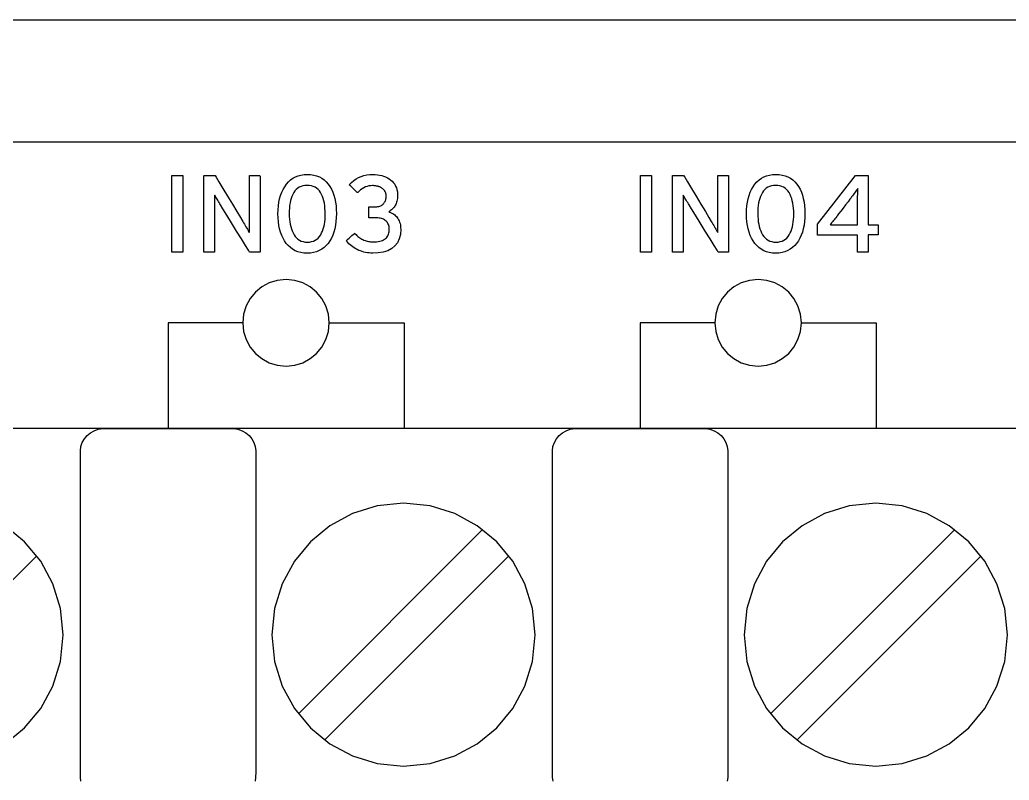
# Model space of a CAD drawing. Extents: x 1 to 47.7, y 0.2 to 33.3.
# Drawn here: x 34.283 to 35.54, y 14.148 to 15.115 of the extents above; entities that cross this region are included whole.
import ezdxf

# ---------------------------------------------------------------- set-up
doc = ezdxf.new("R2010")
doc.units = 0
doc.header["$MEASUREMENT"] = 0
doc.layers.add('4_0_____DWG', color=7, linetype='CONTINUOUS')

msp = doc.modelspace()

# ---------------------------------------------------------------- linework, layer by layer
at = {"layer": '4_0_____DWG'}
for points in [[(32.6345, 15.1152), (32.8303, 15.1152), (33.0271, 15.1152), (33.2246, 15.1152), (33.4228, 15.1152), (33.8209, 15.1152), (34.2205, 15.1152), (34.6209, 15.1152), (35.0213, 15.1152), (35.421, 15.1152), (35.819, 15.1152)], [(32.6397, 14.9598), (32.8976, 14.9598), (33.1536, 14.9598), (33.4069, 14.9598), (33.6572, 14.9598), (33.7811, 14.9598), (33.9039, 14.9598), (34.0258, 14.9598), (34.1466, 14.9598), (34.2662, 14.9598), (34.3847, 14.9598), (34.5018, 14.9598), (34.6176, 14.9598), (34.732, 14.9598), (34.845, 14.9598), (34.9564, 14.9598), (35.0662, 14.9598), (35.1744, 14.9598), (35.2808, 14.9598), (35.3855, 14.9598), (35.4883, 14.9598), (35.5892, 14.9598)], [(34.4758, 14.8199), (34.4758, 14.9171), (34.4899, 14.9171), (34.4899, 14.8199), (34.4758, 14.8199)], [(35.0713, 14.8199), (35.0713, 14.9171), (35.0854, 14.9171), (35.0854, 14.8199), (35.0713, 14.8199)], [(35.361, 14.8417), (35.361, 14.8199), (35.3473, 14.8199), (35.3473, 14.8413), (35.2963, 14.8413), (35.2963, 14.8552), (35.3448, 14.9171), (35.361, 14.9171), (35.361, 14.8546), (35.3734, 14.8546), (35.3734, 14.8417), (35.361, 14.8417)], [(34.5659, 14.7299), (34.4709, 14.7299), (34.4709, 14.5953)], [(34.6759, 14.7299), (34.7709, 14.7299), (34.7709, 14.5953)], [(35.1659, 14.7299), (35.0709, 14.7299), (35.0709, 14.5953)], [(35.2759, 14.7299), (35.3709, 14.7299), (35.3709, 14.5953)], [(35.5913, 14.5953), (35.4579, 14.5953), (35.3214, 14.5953), (35.1822, 14.5953), (35.0408, 14.5953), (34.7531, 14.5953), (34.4618, 14.5953), (34.1706, 14.5953), (33.8829, 14.5953), (33.7415, 14.5953), (33.6023, 14.5953), (33.4658, 14.5953), (33.3324, 14.5953), (33.2026, 14.5953), (33.0768, 14.5953), (32.9554, 14.5953), (32.839, 14.5953), (32.7278, 14.5953)], [(34.3603, 14.147), (34.3596, 14.1516), (34.3595, 14.1591), (34.3595, 14.1913), (34.3595, 14.2454), (34.3595, 14.3131), (34.3595, 14.3861), (34.3595, 14.4561), (34.3595, 14.5149), (34.3595, 14.5543), (34.3595, 14.567), (34.3602, 14.5726), (34.362, 14.5778), (34.3646, 14.5825), (34.368, 14.5866), (34.3722, 14.5901), (34.3769, 14.5927), (34.3822, 14.5946), (34.3879, 14.5954), (34.3928, 14.5954), (34.407, 14.5954), (34.4293, 14.5954), (34.4565, 14.5954), (34.4854, 14.5954), (34.5126, 14.5954), (34.5349, 14.5954), (34.5491, 14.5954), (34.5541, 14.5954), (34.5597, 14.5946), (34.565, 14.5927), (34.5697, 14.5901), (34.5739, 14.5866), (34.5773, 14.5825), (34.5799, 14.5778), (34.5817, 14.5726), (34.5824, 14.567), (34.5824, 14.5543), (34.5824, 14.5149), (34.5824, 14.4561), (34.5824, 14.3861), (34.5824, 14.3131), (34.5824, 14.2454), (34.5824, 14.1913), (34.5824, 14.1591), (34.5823, 14.1516), (34.5816, 14.1469)], [(34.9603, 14.147), (34.9596, 14.1516), (34.9595, 14.1591), (34.9595, 14.1913), (34.9595, 14.2454), (34.9595, 14.3131), (34.9595, 14.3861), (34.9595, 14.4561), (34.9595, 14.5149), (34.9595, 14.5543), (34.9595, 14.567), (34.9602, 14.5726), (34.962, 14.5778), (34.9646, 14.5825), (34.968, 14.5866), (34.9722, 14.5901), (34.9769, 14.5927), (34.9822, 14.5946), (34.9879, 14.5954), (34.9928, 14.5954), (35.007, 14.5954), (35.0293, 14.5954), (35.0565, 14.5954), (35.0854, 14.5954), (35.1126, 14.5954), (35.1349, 14.5954), (35.1491, 14.5954), (35.1541, 14.5954), (35.1597, 14.5946), (35.165, 14.5927), (35.1697, 14.5901), (35.1739, 14.5866), (35.1773, 14.5825), (35.1799, 14.5778), (35.1817, 14.5726), (35.1824, 14.567), (35.1824, 14.5543), (35.1824, 14.5149), (35.1824, 14.4561), (35.1824, 14.3861), (35.1824, 14.3131), (35.1824, 14.2454), (35.1824, 14.1913), (35.1824, 14.1591), (35.1823, 14.1516), (35.1816, 14.1469)], [(34.2639, 14.1945), (34.2887, 14.2149), (34.3091, 14.2396), (34.3245, 14.268), (34.3343, 14.2994), (34.3377, 14.3331), (34.3343, 14.3668), (34.3245, 14.3982), (34.3091, 14.4266), (34.2887, 14.4514), (34.2639, 14.4719)], [(34.6366, 14.2328), (34.8708, 14.4671)], [(35.2366, 14.2328), (35.4708, 14.4671)], [(34.07, 14.1994), (34.3043, 14.4337)], [(34.67, 14.1994), (34.9043, 14.4337)], [(35.27, 14.1994), (35.5043, 14.4337)]]:
    msp.add_lwpolyline(points, dxfattribs=at)
for points in [[(34.5746, 14.8199), (34.5732, 14.8221), (34.5695, 14.8281), (34.5643, 14.8366), (34.5581, 14.8466), (34.5517, 14.8571), (34.5457, 14.8668), (34.5408, 14.8747), (34.5378, 14.8797), (34.5368, 14.8813), (34.5359, 14.8828), (34.535, 14.8843), (34.5341, 14.8857), (34.5333, 14.8871), (34.5325, 14.8885), (34.5317, 14.8898), (34.531, 14.8911), (34.5303, 14.8923), (34.53, 14.8915), (34.53, 14.8892), (34.53, 14.8867), (34.53, 14.8843), (34.53, 14.8817), (34.5301, 14.8791), (34.5301, 14.8763), (34.5301, 14.8736), (34.5301, 14.8707), (34.5301, 14.8689), (34.5301, 14.8644), (34.5301, 14.8576), (34.5301, 14.8494), (34.5301, 14.8408), (34.5301, 14.8326), (34.5301, 14.8258), (34.5301, 14.8213), (34.5301, 14.8199), (34.5295, 14.8199), (34.5281, 14.8199), (34.5261, 14.8199), (34.5238, 14.8199), (34.5215, 14.8199), (34.5193, 14.8199), (34.5176, 14.8199), (34.5166, 14.8199), (34.5165, 14.8206), (34.5165, 14.8269), (34.5165, 14.8383), (34.5165, 14.8532), (34.5165, 14.8697), (34.5165, 14.8861), (34.5165, 14.9005), (34.5165, 14.9114), (34.5165, 14.9168), (34.5167, 14.9171), (34.5179, 14.9171), (34.5198, 14.9171), (34.5221, 14.9171), (34.5245, 14.9171), (34.5269, 14.9171), (34.5289, 14.9171), (34.5303, 14.9171), (34.5308, 14.9171), (34.5321, 14.9149), (34.5356, 14.9091), (34.5406, 14.9008), (34.5465, 14.8911), (34.5527, 14.8809), (34.5584, 14.8714), (34.563, 14.8638), (34.5659, 14.8589), (34.5669, 14.8572), (34.568, 14.8554), (34.569, 14.8537), (34.57, 14.852), (34.5709, 14.8504), (34.5718, 14.8488), (34.5726, 14.8474), (34.5734, 14.8459), (34.5741, 14.8446), (34.5744, 14.8453), (34.5744, 14.8477), (34.5744, 14.8502), (34.5743, 14.8528), (34.5743, 14.8554), (34.5743, 14.8581), (34.5743, 14.8608), (34.5743, 14.8636), (34.5743, 14.8665), (34.5743, 14.8683), (34.5743, 14.8728), (34.5743, 14.8796), (34.5743, 14.8877), (34.5743, 14.8963), (34.5743, 14.9044), (34.5743, 14.9112), (34.5743, 14.9157), (34.5743, 14.9171), (34.5749, 14.9171), (34.5764, 14.9171), (34.5784, 14.9171), (34.5806, 14.9171), (34.583, 14.9171), (34.5851, 14.9171), (34.5868, 14.9171), (34.5878, 14.9171), (34.588, 14.9164), (34.588, 14.9101), (34.588, 14.8987), (34.588, 14.8838), (34.588, 14.8673), (34.588, 14.8509), (34.588, 14.8365), (34.588, 14.8256), (34.588, 14.8202), (34.5877, 14.8199), (34.5866, 14.8199), (34.5849, 14.8199), (34.5827, 14.8199), (34.5804, 14.8199), (34.5782, 14.8199), (34.5764, 14.8199), (34.575, 14.8199)], [(34.685, 14.8687), (34.6848, 14.8635), (34.6844, 14.8586), (34.6838, 14.8539), (34.6829, 14.8495), (34.6817, 14.8453), (34.6803, 14.8414), (34.6786, 14.8376), (34.6766, 14.8342), (34.6744, 14.8309), (34.6719, 14.8281), (34.6692, 14.8255), (34.6663, 14.8234), (34.663, 14.8217), (34.6596, 14.8203), (34.6559, 14.8193), (34.6519, 14.8186), (34.6477, 14.8183), (34.6435, 14.8186), (34.6396, 14.8192), (34.636, 14.8202), (34.6325, 14.8216), (34.6293, 14.8234), (34.6264, 14.8255), (34.6237, 14.828), (34.6213, 14.8308), (34.619, 14.834), (34.6171, 14.8374), (34.6154, 14.8411), (34.614, 14.845), (34.6128, 14.8492), (34.6119, 14.8536), (34.6112, 14.8583), (34.6108, 14.8632), (34.6107, 14.8684), (34.6108, 14.8736), (34.6112, 14.8785), (34.6119, 14.8832), (34.6128, 14.8876), (34.614, 14.8918), (34.6155, 14.8958), (34.6172, 14.8995), (34.6192, 14.903), (34.6214, 14.9062), (34.6239, 14.9091), (34.6266, 14.9116), (34.6296, 14.9137), (34.6328, 14.9155), (34.6362, 14.9168), (34.6399, 14.9178), (34.6438, 14.9184), (34.648, 14.9186), (34.6522, 14.9184), (34.6561, 14.9178), (34.6598, 14.9168), (34.6633, 14.9154), (34.6665, 14.9137), (34.6694, 14.9116), (34.6721, 14.9091), (34.6746, 14.9063), (34.6768, 14.9031), (34.6787, 14.8997), (34.6803, 14.896), (34.6818, 14.8921), (34.6829, 14.8879), (34.6838, 14.8834), (34.6845, 14.8788), (34.6848, 14.8738)], [(34.7667, 14.8488), (34.7662, 14.8423), (34.7647, 14.8366), (34.7624, 14.8317), (34.7593, 14.8276), (34.7552, 14.8242), (34.7503, 14.8216), (34.7445, 14.8198), (34.7379, 14.8187), (34.7311, 14.8184), (34.7288, 14.8185), (34.7266, 14.8187), (34.7243, 14.819), (34.7221, 14.8194), (34.7199, 14.8199), (34.7178, 14.8205), (34.7157, 14.8212), (34.7136, 14.822), (34.7115, 14.823), (34.7095, 14.824), (34.7076, 14.8251), (34.7057, 14.8263), (34.704, 14.8276), (34.7024, 14.8289), (34.7009, 14.8304), (34.6995, 14.8319), (34.6982, 14.8335), (34.6976, 14.8345), (34.6983, 14.8351), (34.6995, 14.8362), (34.7011, 14.8376), (34.7029, 14.8392), (34.7047, 14.8407), (34.7063, 14.8421), (34.7076, 14.8432), (34.7082, 14.8438), (34.7089, 14.8432), (34.71, 14.842), (34.7111, 14.8409), (34.7123, 14.8398), (34.7135, 14.8389), (34.7147, 14.838), (34.7159, 14.8371), (34.7172, 14.8364), (34.7186, 14.8357), (34.72, 14.8351), (34.7214, 14.8345), (34.7228, 14.8341), (34.7242, 14.8337), (34.7256, 14.8333), (34.727, 14.8331), (34.7284, 14.8329), (34.7298, 14.8328), (34.7313, 14.8327), (34.7336, 14.8328), (34.7359, 14.8329), (34.7381, 14.8332), (34.7401, 14.8335), (34.7419, 14.834), (34.7435, 14.8346), (34.745, 14.8353), (34.7464, 14.8361), (34.7475, 14.8371), (34.7485, 14.838), (34.7493, 14.8391), (34.7501, 14.8403), (34.7507, 14.8415), (34.7512, 14.8428), (34.7516, 14.8442), (34.7519, 14.8457), (34.7521, 14.8473), (34.7521, 14.849), (34.752, 14.8506), (34.7518, 14.8522), (34.7514, 14.8536), (34.751, 14.855), (34.7504, 14.8562), (34.7498, 14.8573), (34.749, 14.8584), (34.7481, 14.8593), (34.7471, 14.8601), (34.7459, 14.8608), (34.7447, 14.8615), (34.7435, 14.862), (34.7421, 14.8625), (34.7407, 14.8628), (34.7392, 14.8631), (34.7376, 14.8633), (34.736, 14.8634), (34.7349, 14.8634), (34.7344, 14.8634), (34.7334, 14.8634), (34.7321, 14.8634), (34.7306, 14.8634), (34.7291, 14.8634), (34.7278, 14.8634), (34.7268, 14.8634), (34.7263, 14.8634), (34.7262, 14.8636), (34.7262, 14.8646), (34.7262, 14.8663), (34.7262, 14.8684), (34.7262, 14.8708), (34.7262, 14.8731), (34.7262, 14.8751), (34.7262, 14.8767), (34.7262, 14.8774), (34.7264, 14.8775), (34.727, 14.8775), (34.7281, 14.8775), (34.7295, 14.8775), (34.731, 14.8775), (34.7324, 14.8775), (34.7336, 14.8775), (34.7345, 14.8775), (34.7349, 14.8775), (34.7362, 14.8775), (34.7376, 14.8777), (34.7389, 14.8779), (34.7401, 14.8782), (34.7412, 14.8787), (34.7423, 14.8792), (34.7433, 14.8799), (34.7442, 14.8806), (34.745, 14.8815), (34.7456, 14.8824), (34.7462, 14.8833), (34.7468, 14.8843), (34.7472, 14.8853), (34.7476, 14.8864), (34.7478, 14.8875), (34.748, 14.8886), (34.7482, 14.8898), (34.7482, 14.8909), (34.7482, 14.8914), (34.7481, 14.8919), (34.7481, 14.8924), (34.748, 14.8929), (34.748, 14.8934), (34.7479, 14.8939), (34.7478, 14.8944), (34.7476, 14.895), (34.7475, 14.8955), (34.7472, 14.896), (34.747, 14.8965), (34.7467, 14.897), (34.7464, 14.8975), (34.746, 14.898), (34.7456, 14.8985), (34.7452, 14.8989), (34.7448, 14.8994), (34.7444, 14.8998), (34.7439, 14.9003), (34.7433, 14.9007), (34.7428, 14.9012), (34.7422, 14.9015), (34.7416, 14.9019), (34.7409, 14.9023), (34.7402, 14.9026), (34.7395, 14.9029), (34.7387, 14.9032), (34.7379, 14.9034), (34.737, 14.9037), (34.7361, 14.9038), (34.7351, 14.904), (34.7341, 14.9041), (34.733, 14.9042), (34.7319, 14.9043), (34.7308, 14.9043), (34.7287, 14.9042), (34.7263, 14.9039), (34.724, 14.9034), (34.7218, 14.9026), (34.7197, 14.9016), (34.7177, 14.9004), (34.7157, 14.899), (34.7138, 14.8974), (34.7121, 14.8955), (34.7115, 14.8955), (34.7106, 14.8964), (34.7092, 14.8977), (34.7076, 14.8994), (34.7058, 14.9011), (34.7041, 14.9028), (34.7027, 14.9042), (34.7017, 14.9051), (34.7013, 14.9055), (34.7041, 14.9083), (34.7069, 14.9107), (34.7099, 14.9128), (34.7131, 14.9146), (34.7164, 14.9161), (34.7199, 14.9172), (34.7235, 14.918), (34.7273, 14.9185), (34.7311, 14.9186), (34.7341, 14.9185), (34.737, 14.9182), (34.7398, 14.9178), (34.7425, 14.9172), (34.745, 14.9164), (34.7475, 14.9154), (34.7498, 14.9142), (34.752, 14.9129), (34.7541, 14.9114), (34.756, 14.9098), (34.7576, 14.9079), (34.759, 14.906), (34.7602, 14.9038), (34.7612, 14.9016), (34.7619, 14.8992), (34.7625, 14.8966), (34.7628, 14.8939), (34.7628, 14.8914), (34.7627, 14.8896), (34.7625, 14.8878), (34.7622, 14.8861), (34.7619, 14.8846), (34.7615, 14.8831), (34.761, 14.8817), (34.7605, 14.8804), (34.7598, 14.8792), (34.7591, 14.8781), (34.7584, 14.8771), (34.7575, 14.8761), (34.7567, 14.8751), (34.7558, 14.8742), (34.7548, 14.8734), (34.7538, 14.8726), (34.7528, 14.8719), (34.7517, 14.8712), (34.7525, 14.8707), (34.7539, 14.8702), (34.7553, 14.8695), (34.7567, 14.8688), (34.7579, 14.868), (34.7591, 14.867), (34.7602, 14.866), (34.7613, 14.8649), (34.7623, 14.8637), (34.7632, 14.8624), (34.764, 14.861), (34.7647, 14.8595), (34.7653, 14.858), (34.7658, 14.8563), (34.7662, 14.8546), (34.7665, 14.8527), (34.7666, 14.8508)], [(35.1701, 14.8199), (35.1687, 14.8221), (35.165, 14.8281), (35.1598, 14.8366), (35.1536, 14.8466), (35.1472, 14.8571), (35.1412, 14.8668), (35.1363, 14.8747), (35.1333, 14.8797), (35.1323, 14.8813), (35.1314, 14.8828), (35.1305, 14.8843), (35.1296, 14.8857), (35.1288, 14.8871), (35.128, 14.8885), (35.1272, 14.8898), (35.1265, 14.8911), (35.1258, 14.8923), (35.1255, 14.8915), (35.1255, 14.8892), (35.1255, 14.8867), (35.1255, 14.8843), (35.1256, 14.8817), (35.1256, 14.8791), (35.1256, 14.8763), (35.1256, 14.8736), (35.1256, 14.8707), (35.1257, 14.8689), (35.1257, 14.8644), (35.1257, 14.8576), (35.1257, 14.8494), (35.1257, 14.8408), (35.1257, 14.8326), (35.1257, 14.8258), (35.1257, 14.8213), (35.1256, 14.8199), (35.125, 14.8199), (35.1236, 14.8199), (35.1216, 14.8199), (35.1193, 14.8199), (35.117, 14.8199), (35.1148, 14.8199), (35.1131, 14.8199), (35.1121, 14.8199), (35.112, 14.8206), (35.112, 14.8269), (35.112, 14.8383), (35.112, 14.8532), (35.112, 14.8697), (35.112, 14.8861), (35.112, 14.9005), (35.112, 14.9114), (35.112, 14.9168), (35.1122, 14.9171), (35.1134, 14.9171), (35.1153, 14.9171), (35.1176, 14.9171), (35.12, 14.9171), (35.1224, 14.9171), (35.1244, 14.9171), (35.1258, 14.9171), (35.1263, 14.9171), (35.1276, 14.9149), (35.1311, 14.9091), (35.1361, 14.9008), (35.142, 14.8911), (35.1482, 14.8809), (35.1539, 14.8714), (35.1585, 14.8638), (35.1614, 14.8589), (35.1624, 14.8572), (35.1635, 14.8554), (35.1645, 14.8537), (35.1655, 14.852), (35.1664, 14.8504), (35.1673, 14.8488), (35.1681, 14.8474), (35.1689, 14.8459), (35.1696, 14.8446), (35.1699, 14.8453), (35.1699, 14.8477), (35.1699, 14.8502), (35.1699, 14.8528), (35.1698, 14.8554), (35.1698, 14.8581), (35.1698, 14.8608), (35.1698, 14.8636), (35.1698, 14.8665), (35.1698, 14.8683), (35.1698, 14.8728), (35.1698, 14.8796), (35.1698, 14.8877), (35.1698, 14.8963), (35.1698, 14.9044), (35.1698, 14.9112), (35.1698, 14.9157), (35.1698, 14.9171), (35.1704, 14.9171), (35.1719, 14.9171), (35.1739, 14.9171), (35.1761, 14.9171), (35.1785, 14.9171), (35.1806, 14.9171), (35.1823, 14.9171), (35.1833, 14.9171), (35.1835, 14.9164), (35.1835, 14.9101), (35.1835, 14.8987), (35.1835, 14.8838), (35.1835, 14.8673), (35.1835, 14.8509), (35.1835, 14.8365), (35.1835, 14.8256), (35.1835, 14.8202), (35.1832, 14.8199), (35.1821, 14.8199), (35.1804, 14.8199), (35.1783, 14.8199), (35.176, 14.8199), (35.1737, 14.8199), (35.1719, 14.8199), (35.1706, 14.8199)], [(35.2805, 14.8687), (35.2803, 14.8635), (35.28, 14.8586), (35.2793, 14.8539), (35.2784, 14.8495), (35.2772, 14.8453), (35.2758, 14.8414), (35.2741, 14.8376), (35.2722, 14.8342), (35.2699, 14.8309), (35.2675, 14.8281), (35.2647, 14.8255), (35.2618, 14.8234), (35.2586, 14.8217), (35.2551, 14.8203), (35.2514, 14.8193), (35.2474, 14.8186), (35.2432, 14.8183), (35.2391, 14.8186), (35.2351, 14.8192), (35.2315, 14.8202), (35.228, 14.8216), (35.2248, 14.8234), (35.2219, 14.8255), (35.2192, 14.828), (35.2168, 14.8308), (35.2145, 14.834), (35.2126, 14.8374), (35.2109, 14.8411), (35.2095, 14.845), (35.2083, 14.8492), (35.2074, 14.8536), (35.2067, 14.8583), (35.2063, 14.8632), (35.2062, 14.8684), (35.2063, 14.8736), (35.2067, 14.8785), (35.2074, 14.8832), (35.2083, 14.8876), (35.2095, 14.8918), (35.211, 14.8958), (35.2127, 14.8995), (35.2147, 14.903), (35.2169, 14.9062), (35.2194, 14.9091), (35.2221, 14.9116), (35.2251, 14.9137), (35.2283, 14.9155), (35.2317, 14.9168), (35.2354, 14.9178), (35.2393, 14.9184), (35.2435, 14.9186), (35.2477, 14.9184), (35.2516, 14.9178), (35.2553, 14.9168), (35.2588, 14.9154), (35.262, 14.9137), (35.2649, 14.9116), (35.2676, 14.9091), (35.2701, 14.9063), (35.2723, 14.9031), (35.2742, 14.8997), (35.2759, 14.896), (35.2773, 14.8921), (35.2784, 14.8879), (35.2793, 14.8834), (35.28, 14.8788), (35.2803, 14.8738)], [(34.6707, 14.8684), (34.6707, 14.872), (34.6704, 14.8755), (34.6701, 14.8788), (34.6696, 14.882), (34.6689, 14.885), (34.6681, 14.8878), (34.6672, 14.8905), (34.6661, 14.8931), (34.6648, 14.8954), (34.6634, 14.8975), (34.6617, 14.8994), (34.6598, 14.9009), (34.6578, 14.9022), (34.6556, 14.9032), (34.6531, 14.9039), (34.6505, 14.9044), (34.6477, 14.9045), (34.6449, 14.9044), (34.6424, 14.9039), (34.64, 14.9032), (34.6378, 14.9022), (34.6358, 14.901), (34.6339, 14.8994), (34.6323, 14.8976), (34.6309, 14.8956), (34.6296, 14.8932), (34.6285, 14.8907), (34.6275, 14.8881), (34.6267, 14.8852), (34.626, 14.8823), (34.6255, 14.8791), (34.6252, 14.8758), (34.625, 14.8723), (34.6249, 14.8687), (34.625, 14.8651), (34.6253, 14.8616), (34.6256, 14.8583), (34.6262, 14.8552), (34.6269, 14.8522), (34.6277, 14.8494), (34.6287, 14.8467), (34.6298, 14.8442), (34.6311, 14.8418), (34.6326, 14.8397), (34.6342, 14.8378), (34.6361, 14.8362), (34.6381, 14.8349), (34.6403, 14.8338), (34.6427, 14.8331), (34.6452, 14.8326), (34.648, 14.8324), (34.6508, 14.8326), (34.6534, 14.8331), (34.6558, 14.8338), (34.658, 14.8348), (34.6601, 14.8361), (34.6619, 14.8377), (34.6635, 14.8396), (34.665, 14.8417), (34.6662, 14.8441), (34.6673, 14.8466), (34.6682, 14.8492), (34.669, 14.852), (34.6696, 14.855), (34.6701, 14.8581), (34.6705, 14.8614), (34.6707, 14.8648)], [(35.2662, 14.8684), (35.2662, 14.872), (35.2659, 14.8755), (35.2656, 14.8788), (35.2651, 14.882), (35.2644, 14.885), (35.2636, 14.8878), (35.2627, 14.8905), (35.2616, 14.8931), (35.2603, 14.8954), (35.2589, 14.8975), (35.2572, 14.8994), (35.2554, 14.9009), (35.2533, 14.9022), (35.2511, 14.9032), (35.2487, 14.9039), (35.246, 14.9044), (35.2432, 14.9045), (35.2404, 14.9044), (35.2379, 14.9039), (35.2355, 14.9032), (35.2333, 14.9022), (35.2313, 14.901), (35.2294, 14.8994), (35.2278, 14.8976), (35.2264, 14.8956), (35.2251, 14.8932), (35.224, 14.8907), (35.223, 14.8881), (35.2222, 14.8852), (35.2216, 14.8823), (35.221, 14.8791), (35.2207, 14.8758), (35.2205, 14.8723), (35.2205, 14.8687), (35.2205, 14.8651), (35.2208, 14.8616), (35.2211, 14.8583), (35.2217, 14.8552), (35.2224, 14.8522), (35.2232, 14.8494), (35.2242, 14.8467), (35.2253, 14.8442), (35.2266, 14.8418), (35.2281, 14.8397), (35.2297, 14.8378), (35.2316, 14.8362), (35.2336, 14.8349), (35.2358, 14.8338), (35.2382, 14.8331), (35.2407, 14.8326), (35.2435, 14.8324), (35.2463, 14.8326), (35.2489, 14.8331), (35.2513, 14.8338), (35.2535, 14.8348), (35.2556, 14.8361), (35.2574, 14.8377), (35.259, 14.8396), (35.2605, 14.8417), (35.2617, 14.8441), (35.2628, 14.8466), (35.2637, 14.8492), (35.2645, 14.852), (35.2651, 14.855), (35.2656, 14.8581), (35.266, 14.8614), (35.2662, 14.8648)], [(35.3477, 14.9007), (35.3469, 14.8996), (35.346, 14.8984), (35.3451, 14.8972), (35.3442, 14.8958), (35.3431, 14.8944), (35.3421, 14.893), (35.3409, 14.8915), (35.3397, 14.8899), (35.339, 14.8889), (35.3376, 14.887), (35.3352, 14.8839), (35.3322, 14.8799), (35.329, 14.8757), (35.3259, 14.8717), (35.3233, 14.8683), (35.3216, 14.866), (35.3209, 14.8651), (35.3197, 14.8635), (35.3186, 14.8621), (35.3175, 14.8607), (35.3164, 14.8594), (35.3154, 14.8581), (35.3144, 14.8569), (35.3134, 14.8558), (35.3125, 14.8547), (35.3133, 14.8544), (35.3149, 14.8544), (35.3166, 14.8544), (35.3183, 14.8544), (35.3201, 14.8545), (35.322, 14.8545), (35.3239, 14.8545), (35.3259, 14.8545), (35.3274, 14.8546), (35.3286, 14.8546), (35.331, 14.8546), (35.3341, 14.8546), (35.3376, 14.8546), (35.341, 14.8546), (35.3441, 14.8546), (35.3463, 14.8546), (35.3473, 14.8546), (35.3473, 14.8554), (35.3473, 14.8581), (35.3473, 14.8621), (35.3473, 14.8669), (35.3473, 14.872), (35.3473, 14.8766), (35.3473, 14.8803), (35.3473, 14.8826), (35.3473, 14.884), (35.3473, 14.8864), (35.3474, 14.8887), (35.3474, 14.8909), (35.3475, 14.893), (35.3475, 14.8951), (35.3476, 14.8971), (35.3476, 14.8989)], [(34.6209, 14.6749), (34.632, 14.676), (34.6423, 14.6792), (34.6517, 14.6843), (34.6598, 14.691), (34.6665, 14.6991), (34.6716, 14.7085), (34.6748, 14.7188), (34.6759, 14.7299), (34.6748, 14.741), (34.6716, 14.7513), (34.6665, 14.7607), (34.6598, 14.7688), (34.6517, 14.7755), (34.6423, 14.7806), (34.632, 14.7838), (34.6209, 14.7849), (34.6098, 14.7838), (34.5995, 14.7806), (34.5902, 14.7755), (34.582, 14.7688), (34.5753, 14.7607), (34.5702, 14.7513), (34.567, 14.741), (34.5659, 14.7299), (34.567, 14.7188), (34.5702, 14.7085), (34.5753, 14.6991), (34.582, 14.691), (34.5902, 14.6843), (34.5995, 14.6792), (34.6098, 14.676)], [(35.2209, 14.6749), (35.232, 14.676), (35.2423, 14.6792), (35.2517, 14.6843), (35.2598, 14.691), (35.2665, 14.6991), (35.2716, 14.7085), (35.2748, 14.7188), (35.2759, 14.7299), (35.2748, 14.741), (35.2716, 14.7513), (35.2665, 14.7607), (35.2598, 14.7688), (35.2517, 14.7755), (35.2423, 14.7806), (35.232, 14.7838), (35.2209, 14.7849), (35.2098, 14.7838), (35.1995, 14.7806), (35.1902, 14.7755), (35.182, 14.7688), (35.1753, 14.7607), (35.1702, 14.7513), (35.167, 14.741), (35.1659, 14.7299), (35.167, 14.7188), (35.1702, 14.7085), (35.1753, 14.6991), (35.182, 14.691), (35.1902, 14.6843), (35.1995, 14.6792), (35.2098, 14.676)], [(34.603, 14.3331), (34.6064, 14.2994), (34.6162, 14.268), (34.6316, 14.2396), (34.652, 14.2149), (34.6768, 14.1945), (34.7052, 14.1791), (34.7367, 14.1694), (34.7704, 14.166), (34.8041, 14.1694), (34.8355, 14.1791), (34.8639, 14.1945), (34.8887, 14.2149), (34.9091, 14.2396), (34.9245, 14.268), (34.9343, 14.2994), (34.9377, 14.3331), (34.9343, 14.3668), (34.9245, 14.3982), (34.9091, 14.4266), (34.8887, 14.4514), (34.8639, 14.4719), (34.8355, 14.4873), (34.8041, 14.4971), (34.7704, 14.5005), (34.7367, 14.4971), (34.7052, 14.4873), (34.6768, 14.4719), (34.652, 14.4514), (34.6316, 14.4266), (34.6162, 14.3982), (34.6064, 14.3668)], [(35.203, 14.3331), (35.2064, 14.2994), (35.2162, 14.268), (35.2316, 14.2396), (35.252, 14.2149), (35.2768, 14.1945), (35.3052, 14.1791), (35.3367, 14.1694), (35.3704, 14.166), (35.4041, 14.1694), (35.4355, 14.1791), (35.4639, 14.1945), (35.4887, 14.2149), (35.5091, 14.2396), (35.5245, 14.268), (35.5343, 14.2994), (35.5377, 14.3331), (35.5343, 14.3668), (35.5245, 14.3982), (35.5091, 14.4266), (35.4887, 14.4514), (35.4639, 14.4719), (35.4355, 14.4873), (35.4041, 14.4971), (35.3704, 14.5005), (35.3367, 14.4971), (35.3052, 14.4873), (35.2768, 14.4719), (35.252, 14.4514), (35.2316, 14.4266), (35.2162, 14.3982), (35.2064, 14.3668)]]:
    msp.add_lwpolyline(points, close=True, dxfattribs=at)

doc.saveas('drawing.dxf')
